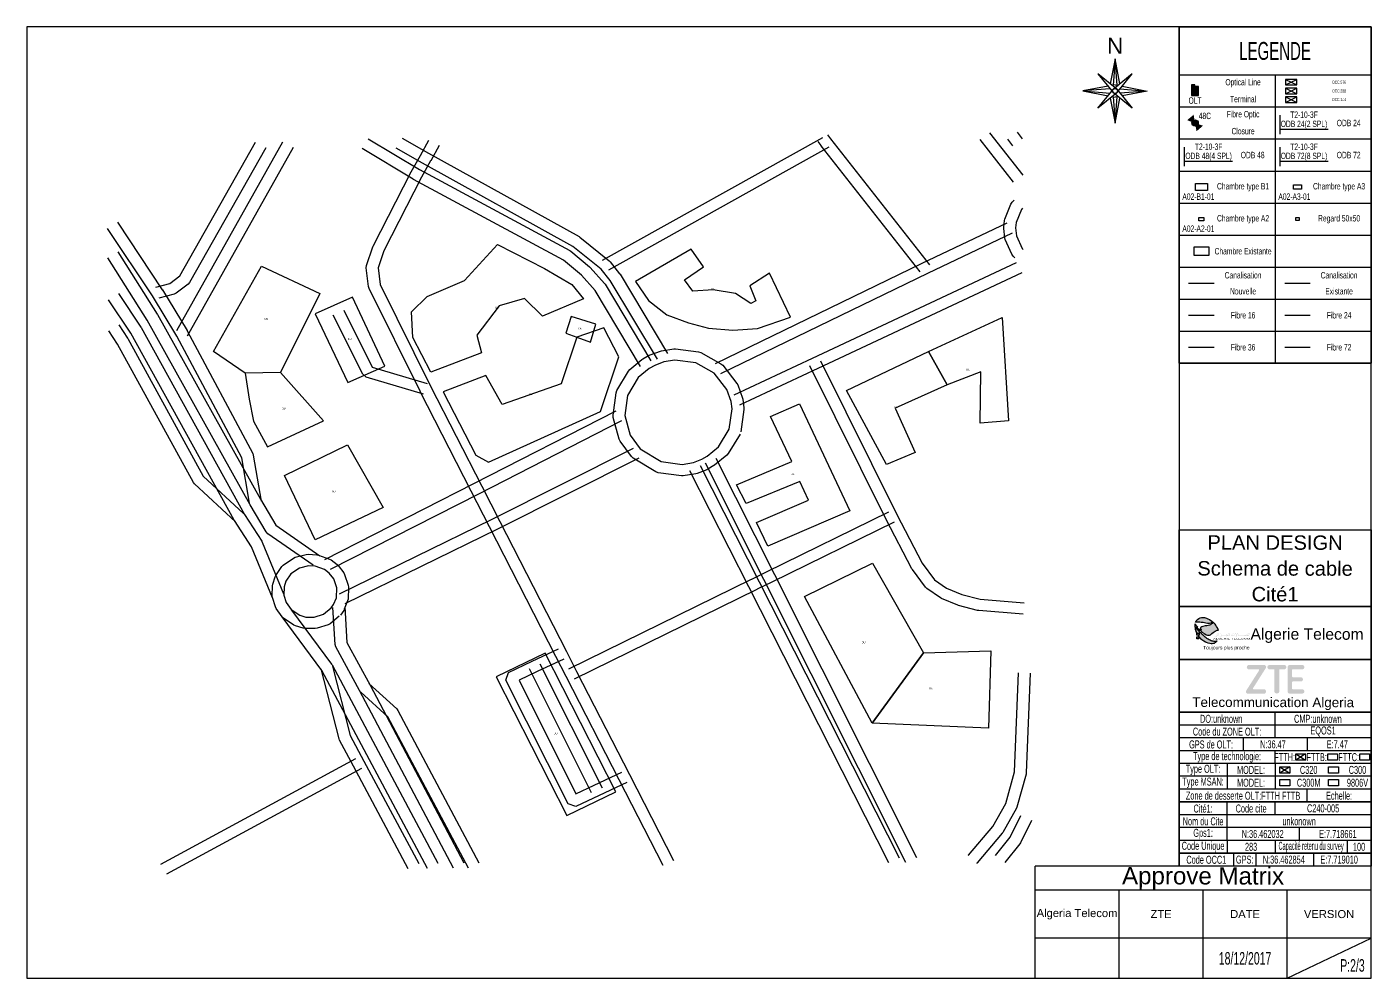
# Model space of a CAD drawing. Header units: millimetres. Extents: x -2012 to 1398, y -1200 to 746.
# Drawn here: x -1420 to -580, y -297 to 297 of the extents above; entities that cross this region are included whole.
import ezdxf
from ezdxf.enums import TextEntityAlignment as Align

# ---------------------------------------------------------------- set-up
doc = ezdxf.new("R2010")
doc.units = ezdxf.units.MM
doc.styles.get("Standard").update_dxf_attribs({"font": 'arial.ttf'})

# ---------------------------------------------------------------- blocks, each defined once
blk = doc.blocks.new('OLT')
at = {"true_color": 0x0000ff}
blk.add_hatch(color=5, dxfattribs=at).paths.add_polyline_path([(-1.07, -1.53), (1.17, -1.53), (1.17, 1.25), (-0.02, 1.25), (-0.02, 1.79), (-1.07, 1.79)], flags=0)
at = {"color": 5, "true_color": 0x0000ff}
blk.add_lwpolyline([(-1.07, 1.79), (-1.07, -1.53), (1.17, -1.53), (1.17, 1.25), (-0.02, 1.25), (-0.02, 1.79)], close=True, dxfattribs=at)
blk = doc.blocks.new('JOINT CLOSURE')
at = {"lineweight": 25, "true_color": 0xff0000}
h = blk.add_hatch(color=1, dxfattribs=at)
h.paths.add_polyline_path([(0, 0), (-0.46, 2.58), (-2.48, 0.86)], flags=0)
h.paths.add_polyline_path([(2.48, -0.86), (0, 0), (0.46, -2.58)], flags=0)
h = blk.add_hatch(color=1, dxfattribs=at)
edge = h.paths.add_edge_path(flags=0)
edge.add_arc((0, 0), 1.01, 180, 360)
edge.add_arc((0, 0), 1.01, 0, 180)
at = {"color": 12, "lineweight": 25, "true_color": 0xcc0000}
blk.add_circle((0, 0), 1.01, dxfattribs=at)
blk = doc.blocks.new('AT LOGO')
at = {"linetype": 'Continuous', "true_color": 0x0000ff}
h = blk.add_hatch(color=5, dxfattribs=at)
h.paths.add_polyline_path([(9.49, -4.04), (9.01, -3.78), (8.54, -3.58), (7.95, -3.43), (7.42, -3.39), (7.03, -3.41), (6.64, -3.53), (6.19, -3.75), (5.76, -4.07), (5.37, -4.49), (5.15, -4.85), (5.32, -4.87), (5.67, -4.89), (6.01, -4.9), (6.48, -4.9), (6.95, -4.94), (7.12, -4.96), (7.55, -5), (7.94, -5.1), (8.39, -5.21), (8.88, -5.27), (9.46, -5.27), (9.88, -5.18), (10.16, -5.09), (10.44, -4.9), (10.55, -4.77), (10.19, -4.52)], flags=0)
h.paths.add_polyline_path([(9.41, -10.38), (9.07, -10.18), (8.69, -9.92), (8.46, -9.76), (8.18, -9.54), (7.99, -9.38), (7.75, -9.15), (7.6, -9.02), (7.37, -8.81), (7.16, -8.61), (6.98, -8.43), (6.73, -8.18), (5.98, -7.41), (5.39, -6.81), (5.33, -6.69), (5.33, -6.6), (5.37, -6.59), (5.49, -6.6), (5.62, -6.64), (5.5, -6.56), (5.46, -6.51), (5.44, -6.48), (5.43, -6.42), (5.46, -6.41), (5.51, -6.41), (5.58, -6.43), (5.83, -6.45), (5.74, -6.31), (4.99, -5.47), (4.96, -5.45), (4.96, -5.47), (4.92, -5.8), (4.92, -6.26), (5, -6.79), (5.04, -7.07), (5.2, -7.56), (5.28, -7.8), (5.56, -8.3), (6.24, -8.3), (6.24, -8.93), (5.93, -8.93), (6.22, -9.3), (6.57, -9.72), (6.74, -9.92), (7.09, -10.24), (7.69, -10.66), (8.28, -11.01), (8.51, -11.14), (8.96, -11.32), (9.6, -11.47), (9.99, -11.51), (10.39, -11.51), (10.75, -11.47), (11.06, -11.38), (11.28, -11.26), (11.46, -11.16), (11.64, -11.01), (11.72, -10.94), (11.91, -10.75), (11.67, -10.8), (11.44, -10.86), (11.17, -10.86), (10.93, -10.86), (10.68, -10.83), (10.32, -10.75), (10, -10.65), (9.72, -10.52)], flags=0)
at = {"true_color": 0x009900}
h = blk.add_hatch(color=94, dxfattribs=at)
h.paths.add_polyline_path([(12.24, -7.18), (12, -6.67), (11.75, -6.22), (11.49, -5.84), (11.27, -5.54), (11.07, -5.31), (10.85, -5.08), (10.64, -4.84), (10.38, -5.27), (10.08, -5.51), (9.81, -5.67), (9.51, -5.81), (9.07, -5.93), (8.7, -5.99), (8.13, -6.06), (7.45, -6.24), (7.1, -6.33), (6.8, -6.54), (6.72, -6.67), (6.7, -6.75), (6.7, -6.82), (6.74, -6.9), (6.88, -7.11), (6.94, -7.18), (6.94, -7.24), (6.93, -7.3), (6.9, -7.34), (6.85, -7.34), (6.75, -7.33), (6.69, -7.29), (5.81, -6.8), (6.56, -7.41), (7.32, -8.04), (8.01, -8.49), (8.51, -8.78), (8.88, -8.92), (9.02, -8.95), (9.3, -8.95), (9.51, -8.92), (9.78, -8.8), (10.02, -8.63), (10.16, -8.52), (10.25, -8.43), (10.65, -8.11), (10.99, -7.88), (11.27, -7.72), (11.54, -7.56), (11.74, -7.47), (11.95, -7.38), (12.06, -7.34), (12.14, -7.33), (12.3, -7.35)], flags=0)
h.paths.add_polyline_path([(6.24, -8.3), (5.56, -8.3), (5.56, -8.93), (6.24, -8.93)], flags=0)
h.paths.add_polyline_path([(6.19, -9.49), (5.57, -9.49), (5.57, -10.08), (6.19, -10.08)], flags=0)
at = {"linetype": 'Continuous', "true_color": 0x0000ff}
h = blk.add_hatch(color=5, dxfattribs=at)
h.paths.add_polyline_path([(12.18, -8.87), (12.17, -8.83), (12.17, -8.81), (12.16, -8.77), (12.14, -8.73), (12.1, -8.68), (12.09, -8.66), (12.08, -8.66), (12.02, -8.79), (12.05, -8.83), (12.05, -8.83), (12.07, -8.86), (12.08, -8.87), (12.09, -8.88), (12.1, -8.92), (12.11, -8.96), (12.12, -8.96), (12.12, -9.05), (11.78, -9.05), (11.78, -8.94), (11.77, -8.9), (11.77, -8.89), (11.75, -8.83), (11.71, -8.77), (11.68, -8.74), (11.65, -8.71), (11.65, -8.71), (11.64, -8.71), (11.63, -8.73), (11.62, -8.76), (11.62, -8.78), (11.6, -8.83), (11.6, -8.83), (11.62, -8.86), (11.63, -8.87), (11.64, -8.89), (11.66, -8.92), (11.68, -8.94), (11.69, -8.97), (11.71, -9.04), (11.72, -9.04), (11.72, -9.12), (11.71, -9.12), (11.71, -9.13), (11.7, -9.16), (11.69, -9.18), (11.67, -9.21), (11.65, -9.24), (11.65, -9.25), (11.6, -9.3), (11.58, -9.32), (11.54, -9.35), (11.51, -9.37), (11.47, -9.4), (11.41, -9.43), (11.38, -9.44), (11.32, -9.46), (11.21, -9.46), (11.07, -9.43), (11.06, -9.43), (11.05, -9.44), (11.05, -9.45), (11.05, -9.46), (11.05, -9.47), (11.1, -9.48), (11.15, -9.51), (11.27, -9.54), (11.33, -9.56), (11.43, -9.56), (11.47, -9.54), (11.5, -9.53), (11.53, -9.51), (11.56, -9.49), (11.59, -9.47), (11.63, -9.44), (11.67, -9.4), (11.7, -9.37), (11.71, -9.35), (11.74, -9.32), (11.75, -9.28), (11.77, -9.25), (11.78, -9.22), (11.78, -9.17), (12.18, -9.17)], flags=0)
h.paths.add_polyline_path([(12.44, -8.85), (12.43, -8.73), (12.39, -8.36), (12.37, -8.21), (12.37, -8.2), (12.37, -8.2), (12.29, -8.34), (12.29, -8.37), (12.3, -8.48), (12.32, -8.59), (12.34, -8.81), (12.35, -8.86), (12.35, -8.91), (12.35, -8.98), (12.36, -8.98), (12.36, -9.16), (12.35, -9.16), (12.35, -9.19), (12.36, -9.2), (12.37, -9.2), (12.37, -9.19), (12.38, -9.19), (12.39, -9.16), (12.4, -9.15), (12.42, -9.1), (12.43, -9.07), (12.44, -9.03)], flags=0)
h.paths.add_polyline_path([(12.08, -8.47), (12.09, -8.46), (12.09, -8.45), (12.09, -8.44), (12.09, -8.44), (12.07, -8.45), (12.07, -8.45), (12.01, -8.45), (12.01, -8.45), (12, -8.44), (11.97, -8.43), (11.96, -8.42), (11.94, -8.41), (11.94, -8.41), (11.94, -8.39), (11.94, -8.39), (11.97, -8.38), (11.97, -8.38), (12.01, -8.38), (12.01, -8.38), (12.04, -8.4), (12.05, -8.4), (12.06, -8.37), (12.06, -8.33), (12.04, -8.31), (12, -8.31), (11.98, -8.32), (11.96, -8.34), (11.93, -8.36), (11.93, -8.37), (11.91, -8.39), (11.9, -8.4), (11.9, -8.41), (11.9, -8.44), (11.91, -8.46), (11.91, -8.46), (11.93, -8.48), (11.93, -8.48), (11.93, -8.49), (11.92, -8.49), (11.9, -8.51), (11.88, -8.52), (11.87, -8.53), (11.87, -8.55), (11.88, -8.55), (11.93, -8.53), (11.96, -8.52), (11.98, -8.51), (12.04, -8.5), (12.06, -8.48)], flags=0)
h.paths.add_polyline_path([(13.05, -8.36), (12.99, -8.48), (13.13, -8.55), (13.19, -8.43)], flags=0)
h.paths.add_polyline_path([(13.2, -8.72), (13.17, -8.71), (13.13, -8.83), (13.17, -8.89), (13.21, -8.94), (13.23, -8.99), (13.24, -9.05), (13.24, -9.12), (13.23, -9.15), (13.19, -9.23), (13.13, -9.3), (13.09, -9.33), (13.07, -9.35), (13.01, -9.39), (13, -9.4), (12.93, -9.44), (12.85, -9.46), (12.74, -9.46), (12.74, -9.46), (12.6, -9.43), (12.58, -9.43), (12.57, -9.45), (12.57, -9.46), (12.58, -9.47), (12.69, -9.51), (12.76, -9.54), (12.86, -9.56), (12.95, -9.56), (13.03, -9.53), (13.09, -9.49), (13.15, -9.45), (13.23, -9.37), (13.25, -9.34), (13.28, -9.29), (13.3, -9.25), (13.3, -9.22), (13.3, -9.17), (15.69, -9.17), (15.69, -8.99), (15.6, -8.4), (15.64, -8.4), (15.64, -8.37), (15.65, -8.31), (15.65, -8.25), (15.62, -8.23), (15.56, -8.21), (15.53, -8.17), (15.53, -8.15), (15.52, -8.14), (15.51, -8.14), (15.5, -8.16), (15.49, -8.21), (15.48, -8.27), (15.52, -8.36), (15.52, -8.38), (15.53, -8.48), (15.55, -8.65), (15.58, -8.81), (15.61, -9.05), (15.3, -9.05), (15.24, -9), (15.18, -8.94), (15.08, -8.85), (15, -8.79), (14.95, -8.75), (14.9, -8.73), (14.85, -8.71), (14.77, -8.71), (14.73, -8.72), (14.7, -8.73), (14.67, -8.76), (14.66, -8.78), (14.64, -8.8), (14.61, -8.85), (14.61, -8.86), (14.74, -8.86), (14.77, -8.86), (14.86, -8.89), (14.97, -8.95), (15.08, -9.05), (13.3, -9.05), (13.3, -8.94), (13.3, -8.9), (13.28, -8.83)], flags=0)
h.paths.add_polyline_path([(14.95, -9.35), (14.82, -9.28), (14.76, -9.39), (14.89, -9.47)], flags=0)
h.paths.add_polyline_path([(15.95, -8.85), (15.91, -8.35), (15.89, -8.21), (15.88, -8.2), (15.88, -8.2), (15.81, -8.33), (15.8, -8.34), (15.8, -8.37), (15.85, -8.81), (15.87, -8.98), (15.87, -9.19), (15.87, -9.2), (15.89, -9.2), (15.92, -9.13), (15.93, -9.1), (15.95, -9.02)], flags=0)
h.paths.add_polyline_path([(17.42, -8.87), (17.4, -8.79), (17.39, -8.74), (17.37, -8.7), (17.36, -8.69), (17.35, -8.68), (17.34, -8.66), (17.33, -8.65), (17.33, -8.65), (17.32, -8.67), (17.3, -8.71), (17.27, -8.78), (17.27, -8.78), (17.28, -8.79), (17.31, -8.82), (17.32, -8.84), (17.33, -8.86), (17.34, -8.88), (17.36, -8.94), (17.36, -8.94), (17.36, -9.03), (16.61, -9.03), (16.56, -9.02), (16.48, -9), (16.45, -8.98), (16.42, -8.95), (16.4, -8.93), (16.39, -8.91), (16.38, -8.88), (16.37, -8.88), (16.37, -8.81), (16.38, -8.81), (16.39, -8.76), (16.42, -8.69), (16.42, -8.67), (16.4, -8.66), (16.38, -8.69), (16.37, -8.71), (16.34, -8.76), (16.33, -8.81), (16.32, -8.84), (16.31, -8.87), (16.31, -8.96), (16.33, -9.03), (16.37, -9.08), (16.39, -9.1), (16.42, -9.13), (16.48, -9.15), (16.52, -9.16), (16.58, -9.17), (17.42, -9.17)], flags=0)
h.paths.add_polyline_path([(16.87, -8.54), (16.73, -8.47), (16.67, -8.58), (16.81, -8.65)], flags=0)
h.paths.add_polyline_path([(17.05, -8.46), (16.92, -8.39), (16.86, -8.51), (16.99, -8.58)], flags=0)
h.paths.add_polyline_path([(17.68, -8.37), (17.61, -8.3), (17.55, -8.25), (17.51, -8.25), (17.49, -8.28), (17.49, -8.3), (17.49, -8.41), (17.5, -8.42), (17.51, -8.45), (17.53, -8.48), (17.56, -8.51), (17.62, -8.57), (17.64, -8.59), (17.65, -8.59), (17.68, -8.59), (17.71, -8.58), (17.74, -8.58), (17.74, -8.59), (17.75, -8.6), (17.76, -8.61), (17.77, -8.62), (17.79, -8.64), (17.79, -8.65), (17.81, -8.66), (17.81, -8.68), (17.83, -8.71), (17.84, -8.72), (17.86, -8.75), (17.97, -8.94), (17.97, -8.96), (17.94, -9), (17.87, -9.06), (17.8, -9.11), (17.75, -9.13), (17.74, -9.19), (17.73, -9.22), (17.73, -9.28), (17.85, -9.28), (17.98, -9.26), (18.08, -9.24), (18.1, -9.24), (18.1, -9.21), (18.1, -9.09), (18.09, -9.03), (18.05, -8.96), (18.05, -8.94), (18.09, -8.87), (18.12, -8.8), (18.15, -8.73), (18.16, -8.66), (18.16, -8.63), (18.17, -8.55), (18.17, -8.47), (18.21, -8.48), (18.22, -8.48), (18.25, -8.36), (18.25, -8.34), (18.17, -8.3), (18.14, -8.28), (18.13, -8.27), (18.12, -8.25), (18.12, -8.24), (18.11, -8.24), (18.1, -8.24), (18.1, -8.24), (18.07, -8.32), (18.07, -8.35), (18.07, -8.41), (18.1, -8.43), (18.1, -8.43), (18.1, -8.57), (18.09, -8.66), (18.05, -8.8), (18.03, -8.86), (18.02, -8.87), (18.01, -8.87), (17.96, -8.78), (17.9, -8.68), (17.8, -8.52)], flags=0)
h.paths.add_polyline_path([(18.01, -9.01), (18.01, -9.01), (18.01, -9.02), (18.01, -9.03), (18.03, -9.06), (18.03, -9.07), (18.04, -9.08), (18.04, -9.08), (18.04, -9.12), (18.04, -9.12), (18.03, -9.13), (18.02, -9.13), (18, -9.14), (17.97, -9.14), (17.97, -9.15), (17.85, -9.15), (17.85, -9.14), (17.86, -9.14), (17.87, -9.14), (17.89, -9.12), (17.95, -9.07), (17.99, -9.03)], flags=0)
h.paths.add_polyline_path([(18.44, -8.31), (18.42, -8.22), (18.42, -8.21), (18.41, -8.21), (18.31, -8.36), (18.34, -8.39), (18.35, -8.41), (18.37, -8.45), (18.39, -8.51), (18.4, -8.66), (18.42, -8.93), (18.43, -9.02), (18.44, -9.06), (18.45, -9.08), (18.46, -9.1), (18.48, -9.13), (18.49, -9.15), (18.51, -9.16), (18.54, -9.17), (20.26, -9.17), (20.29, -9.16), (20.32, -9.15), (20.34, -9.13), (20.35, -9.13), (20.35, -9.13), (20.41, -9.16), (20.45, -9.17), (21.84, -9.17), (21.84, -8.87), (21.83, -8.81), (21.82, -8.78), (21.8, -8.74), (21.77, -8.7), (21.76, -8.67), (21.75, -8.67), (21.75, -8.68), (21.69, -8.8), (21.69, -8.8), (21.72, -8.83), (21.72, -8.84), (21.74, -8.86), (21.75, -8.88), (21.76, -8.91), (21.77, -8.93), (21.78, -8.96), (21.78, -8.96), (21.78, -9.05), (21.45, -9.05), (21.45, -8.92), (21.44, -8.88), (21.42, -8.85), (21.4, -8.82), (21.39, -8.81), (21.36, -8.79), (21.34, -8.77), (21.29, -8.76), (21.17, -8.76), (21.11, -8.77), (21.04, -8.8), (20.99, -8.83), (20.93, -8.87), (20.86, -8.92), (20.76, -8.97), (20.69, -9), (20.64, -9.01), (20.61, -9.02), (20.58, -9.03), (20.49, -9.03), (20.46, -9.02), (20.45, -9.01), (20.44, -9.01), (20.4, -8.97), (20.4, -8.96), (20.39, -8.95), (20.38, -8.94), (20.37, -8.91), (20.35, -8.88), (20.35, -8.85), (20.34, -8.83), (20.34, -8.82), (20.33, -8.81), (20.33, -8.81), (20.32, -8.82), (20.3, -8.85), (20.3, -8.89), (20.31, -8.94), (20.31, -8.96), (20.3, -8.99), (20.29, -9.01), (20.28, -9.01), (20.26, -9.02), (20.24, -9.05), (18.55, -9.05), (18.52, -9), (18.5, -8.96), (18.48, -8.82), (18.47, -8.66), (18.46, -8.45)], flags=0)
h.paths.add_polyline_path([(20.8, -9.03), (20.81, -9.03), (20.88, -8.99), (20.96, -8.95), (21, -8.93), (21.01, -8.93), (21.07, -8.91), (21.11, -8.9), (21.11, -8.9), (21.21, -8.9), (21.21, -8.9), (21.23, -8.91), (21.26, -8.92), (21.27, -8.92), (21.28, -8.93), (21.29, -8.93), (21.31, -8.94), (21.31, -8.95), (21.32, -8.95), (21.32, -9), (21.31, -9), (21.3, -9.01), (21.29, -9.01), (21.28, -9.02), (21.23, -9.03), (21.23, -9.03), (20.8, -9.03)], flags=0)
h.paths.add_polyline_path([(22.06, -8.36), (22.05, -8.22), (22.04, -8.2), (22.04, -8.2), (21.97, -8.34), (21.96, -8.35), (21.96, -8.37), (22.01, -8.82), (22.02, -8.98), (22.02, -9.2), (22.03, -9.2), (22.05, -9.2), (22.08, -9.13), (22.09, -9.1), (22.11, -9.03), (22.11, -8.86)], flags=0)
h.paths.add_polyline_path([(21.84, -8.39), (21.71, -8.32), (21.64, -8.44), (21.78, -8.51)], flags=0)
h.paths.add_polyline_path([(21.66, -8.47), (21.52, -8.4), (21.46, -8.51), (21.6, -8.58)], flags=0)
h.paths.add_polyline_path([(22.07, -9.34), (22.06, -9.33), (22.05, -9.32), (22.01, -9.32), (21.99, -9.33), (21.97, -9.34), (21.93, -9.39), (21.91, -9.42), (21.91, -9.46), (21.92, -9.47), (21.92, -9.48), (21.93, -9.48), (21.94, -9.49), (21.95, -9.5), (21.95, -9.5), (21.94, -9.5), (21.92, -9.51), (21.92, -9.51), (21.9, -9.52), (21.89, -9.53), (21.88, -9.54), (21.88, -9.56), (21.89, -9.56), (21.91, -9.55), (22.02, -9.52), (22.05, -9.51), (22.07, -9.49), (22.09, -9.48), (22.09, -9.48), (22.1, -9.47), (22.1, -9.45), (22.09, -9.45), (22.08, -9.46), (22.08, -9.46), (22.02, -9.46), (22.02, -9.46), (22, -9.45), (21.97, -9.43), (21.96, -9.43), (21.95, -9.42), (21.95, -9.41), (21.96, -9.4), (21.96, -9.4), (21.97, -9.4), (21.97, -9.39), (22.02, -9.39), (22.02, -9.4), (22.03, -9.4), (22.04, -9.41), (22.05, -9.41), (22.05, -9.41), (22.06, -9.4), (22.06, -9.4), (22.07, -9.39)], flags=0)
at = {"color": 5, "true_color": 0x0000ff}
for p, q in [((5.37, -4.49), (5.76, -4.07)), ((5.76, -4.07), (6.19, -3.75)), ((6.19, -3.75), (6.64, -3.53)), ((6.64, -3.53), (7.03, -3.41)), ((7.03, -3.41), (7.42, -3.39)), ((7.42, -3.39), (7.95, -3.43)), ((7.95, -3.43), (8.54, -3.58)), ((8.54, -3.58), (9.01, -3.78)), ((9.01, -3.78), (9.49, -4.04)), ((9.49, -4.04), (10.19, -4.52)), ((5.15, -4.85), (5.37, -4.49)), ((5.32, -4.87), (5.15, -4.85)), ((5.67, -4.89), (5.32, -4.87)), ((6.01, -4.9), (5.67, -4.89)), ((6.48, -4.9), (6.01, -4.9)), ((6.95, -4.94), (6.48, -4.9)), ((7.12, -4.96), (6.95, -4.94)), ((7.55, -5), (7.12, -4.96)), ((7.94, -5.1), (7.55, -5)), ((8.39, -5.21), (7.94, -5.1)), ((8.88, -5.27), (8.39, -5.21)), ((9.46, -5.27), (8.88, -5.27)), ((9.88, -5.18), (9.46, -5.27)), ((10.16, -5.09), (9.88, -5.18)), ((10.44, -4.9), (10.16, -5.09)), ((10.19, -4.52), (10.55, -4.77)), ((10.55, -4.77), (10.44, -4.9))]:
    blk.add_line(p, q, dxfattribs=at)
at = {"color": 5, "linetype": 'ByBlock', "true_color": 0x0000ff}
for p, q in [((4.96, -5.47), (4.92, -5.8)), ((4.92, -5.8), (4.92, -6.26)), ((4.92, -6.26), (5, -6.79)), ((5, -6.79), (5.04, -7.07)), ((5.04, -7.07), (5.2, -7.56)), ((5.2, -7.56), (5.28, -7.8)), ((5.28, -7.8), (5.56, -8.3))]:
    blk.add_line(p, q, dxfattribs=at)
at = {"color": 5, "linetype": 'Continuous', "true_color": 0x0000ff}
for p, q in [((4.99, -5.47), (4.96, -5.45)), ((4.96, -5.45), (4.96, -5.47)), ((5.74, -6.31), (4.99, -5.47)), ((5.33, -6.64), (5.34, -6.6)), ((5.33, -6.69), (5.33, -6.64)), ((5.39, -6.81), (5.33, -6.69)), ((5.34, -6.6), (5.37, -6.59)), ((5.37, -6.59), (5.49, -6.6)), ((5.98, -7.41), (5.39, -6.81)), ((5.43, -6.42), (5.46, -6.41)), ((5.43, -6.44), (5.43, -6.42)), ((5.44, -6.48), (5.43, -6.44)), ((5.46, -6.51), (5.44, -6.48)), ((5.46, -6.41), (5.51, -6.41)), ((5.5, -6.56), (5.46, -6.51)), ((5.49, -6.6), (5.62, -6.64)), ((5.62, -6.64), (5.5, -6.56)), ((5.51, -6.41), (5.58, -6.43)), ((5.58, -6.43), (5.83, -6.45)), ((5.83, -6.45), (5.74, -6.31)), ((6.73, -8.18), (5.98, -7.41)), ((6.98, -8.43), (6.73, -8.18)), ((5.93, -8.93), (6.22, -9.3)), ((6.22, -9.3), (6.57, -9.72)), ((6.57, -9.72), (6.74, -9.92)), ((6.74, -9.92), (7.09, -10.24)), ((7.16, -8.61), (6.98, -8.43)), ((7.09, -10.24), (7.69, -10.66)), ((7.37, -8.81), (7.16, -8.61)), ((7.6, -9.02), (7.37, -8.81)), ((7.75, -9.15), (7.6, -9.02)), ((7.69, -10.66), (8.28, -11.01)), ((7.99, -9.38), (7.75, -9.15)), ((8.18, -9.54), (7.99, -9.38)), ((8.46, -9.76), (8.18, -9.54)), ((8.28, -11.01), (8.51, -11.14)), ((8.69, -9.92), (8.46, -9.76)), ((8.51, -11.14), (8.96, -11.32)), ((9.07, -10.18), (8.69, -9.92)), ((8.96, -11.32), (9.6, -11.47)), ((9.41, -10.38), (9.07, -10.18)), ((9.72, -10.52), (9.41, -10.38)), ((9.6, -11.47), (9.99, -11.51)), ((10, -10.65), (9.72, -10.52)), ((9.99, -11.51), (10.39, -11.51)), ((10.32, -10.75), (10, -10.65)), ((10.68, -10.83), (10.32, -10.75)), ((10.39, -11.51), (10.75, -11.47)), ((10.93, -10.86), (10.68, -10.83)), ((10.75, -11.47), (11.06, -11.38)), ((11.17, -10.86), (10.93, -10.86)), ((11.06, -11.38), (11.28, -11.26)), ((11.44, -10.86), (11.17, -10.86)), ((11.28, -11.26), (11.46, -11.16)), ((11.67, -10.8), (11.44, -10.86)), ((11.46, -11.16), (11.64, -11.01)), ((11.64, -11.01), (11.72, -10.94)), ((11.91, -10.75), (11.67, -10.8)), ((11.72, -10.94), (11.91, -10.75))]:
    blk.add_line(p, q, dxfattribs=at)
at = {"color": 92, "lineweight": -3, "true_color": 0x00cc00}
for p, q in [((5.56, -8.3), (6.24, -8.3)), ((5.56, -8.93), (5.56, -8.3)), ((6.69, -7.29), (5.81, -6.8)), ((5.81, -6.8), (6.56, -7.41)), ((6.24, -8.3), (6.24, -8.93)), ((6.56, -7.41), (7.32, -8.04)), ((6.75, -7.33), (6.69, -7.29)), ((6.72, -6.67), (6.7, -6.75)), ((6.7, -6.75), (6.7, -6.82)), ((6.7, -6.82), (6.74, -6.9)), ((6.8, -6.54), (6.72, -6.67)), ((6.74, -6.9), (6.88, -7.11)), ((6.85, -7.34), (6.75, -7.33)), ((7.1, -6.33), (6.8, -6.54)), ((6.9, -7.34), (6.85, -7.34)), ((6.88, -7.11), (6.94, -7.18)), ((6.93, -7.3), (6.9, -7.34)), ((6.94, -7.24), (6.93, -7.3)), ((6.94, -7.18), (6.94, -7.24)), ((7.45, -6.24), (7.1, -6.33)), ((7.32, -8.04), (8.01, -8.49)), ((8.13, -6.06), (7.45, -6.24)), ((8.7, -5.99), (8.13, -6.06)), ((9.07, -5.93), (8.7, -5.99)), ((9.51, -5.81), (9.07, -5.93)), ((9.81, -5.67), (9.51, -5.81)), ((10.08, -5.51), (9.81, -5.67)), ((10.38, -5.27), (10.08, -5.51)), ((10.25, -8.43), (10.65, -8.11)), ((10.64, -4.84), (10.38, -5.27)), ((10.85, -5.08), (10.64, -4.84)), ((10.64, -4.84), (10.64, -4.84)), ((10.65, -8.11), (10.99, -7.88)), ((11.07, -5.31), (10.85, -5.08)), ((10.99, -7.88), (11.27, -7.72)), ((11.27, -5.54), (11.07, -5.31)), ((11.49, -5.84), (11.27, -5.54)), ((11.27, -7.72), (11.54, -7.56)), ((11.75, -6.22), (11.49, -5.84)), ((11.54, -7.56), (11.74, -7.47)), ((11.74, -7.47), (11.95, -7.38)), ((12, -6.67), (11.75, -6.22)), ((11.95, -7.38), (12.06, -7.34)), ((12.24, -7.18), (12, -6.67)), ((12.06, -7.34), (12.14, -7.33)), ((12.14, -7.33), (12.3, -7.35)), ((12.3, -7.35), (12.24, -7.18)), ((6.24, -8.93), (5.56, -8.93)), ((5.57, -9.49), (6.19, -9.49)), ((5.57, -10.08), (5.57, -9.49)), ((6.19, -10.08), (5.57, -10.08)), ((6.19, -9.49), (6.19, -10.08)), ((8.01, -8.49), (8.51, -8.78)), ((8.51, -8.78), (8.88, -8.92)), ((8.88, -8.92), (9.02, -8.95)), ((9.02, -8.95), (9.3, -8.95)), ((9.3, -8.95), (9.51, -8.92)), ((9.51, -8.92), (9.78, -8.8)), ((9.78, -8.8), (10.02, -8.63)), ((10.02, -8.63), (10.16, -8.52)), ((10.16, -8.52), (10.25, -8.43))]:
    blk.add_line(p, q, dxfattribs=at)
at = {"ltscale": 0.2}
blk.add_text('Algerie Telecom', height=3.5, rotation=359.884, dxfattribs=at).set_placement((22.33, -10.29))
at = {"color": 5, "linetype": 'Continuous', "true_color": 0x0000ff}
blk.add_text('Toujours plus proche', height=1.1124, dxfattribs=at).set_placement((7.52, -13.37))
at = {"color": 94, "true_color": 0x009900, "width": 1.8}
blk.add_text('ALGERIE TELECOM', height=0.4867, dxfattribs=at).set_placement((10.67, -10.29))
blk = doc.blocks.new('ZTE LOGO')
at = {"true_color": 0x0066cc}
h = blk.add_hatch(color=152, dxfattribs=at)
edge = h.paths.add_edge_path(flags=0)
edge.add_arc((26.6, -2.36), 0.624, 340.3713, 439.47)
edge.add_line((26.72, -1.75), (21.7, -1.75))
edge.add_arc((21.7, -2.15), 0.403, 90, 124.8026)
edge.add_arc((21.87, -2.4), 0.713, 124.8026, 246.0414)
edge.add_line((21.59, -3.06), (24.74, -3.06))
edge.add_arc((24.76, -3.32), 0.263, -37.668, 95.2063, ccw=False)
edge.add_line((24.97, -3.48), (20.88, -9.91))
edge.add_arc((21.03, -10), 0.168, 147.5696, 166.7577)
edge.add_arc((21.43, -10.1), 0.585, 166.7577, 246.7557)
edge.add_arc((21.27, -10.48), 0.168, 246.7557, 270)
edge.add_line((21.27, -10.65), (26.75, -10.65))
edge.add_arc((26.75, -10.48), 0.168, 270, 301.3266)
edge.add_arc((26.46, -10), 0.733, 301.3266, 420.2615)
edge.add_arc((26.74, -9.51), 0.168, 60.2615, 90)
edge.add_line((26.74, -9.34), (23.31, -9.34))
edge.add_arc((23.31, -9.1), 0.234, 136.9789, 270.9901, ccw=False)
edge.add_line((23.14, -8.94), (27.19, -2.57))
edge = h.paths.add_edge_path(flags=0)
edge.add_arc((31.57, -3.34), 0.282, 89.0465, 172.1994, ccw=False)
edge.add_line((31.57, -3.06), (33.09, -3.06))
edge.add_arc((32.85, -2.4), 0.697, 290.3968, 430.0648)
edge.add_line((33.08, -1.75), (28.05, -1.75))
edge.add_arc((28.28, -2.4), 0.697, 109.8891, 249.5896)
edge.add_line((28.04, -3.06), (29.52, -3.06))
edge.add_arc((29.53, -3.34), 0.282, -6.4671, 92.287, ccw=False)
edge.add_line((29.81, -3.37), (29.81, -10.09))
edge.add_arc((29.98, -10.09), 0.168, 180, 202.0682)
edge.add_arc((30.55, -9.86), 0.786, 202.0682, 268.4705)
edge.add_line((30.53, -10.65), (30.57, -10.65))
edge.add_arc((30.55, -9.86), 0.786, 271.5295, 336.5638)
edge.add_arc((31.12, -10.11), 0.168, 336.5638, 360)
edge.add_line((31.29, -10.11), (31.29, -3.3))
edge = h.paths.add_edge_path(flags=0)
edge.add_line((35.26, -5.2), (35.26, -3.39))
edge.add_arc((35.59, -3.39), 0.336, 90, 180, ccw=False)
edge.add_line((35.59, -3.06), (38.65, -3.06))
edge.add_arc((38.48, -2.4), 0.676, 284.7167, 436.0783)
edge.add_line((38.64, -1.75), (34.41, -1.75))
edge.add_arc((34.48, -2.24), 0.498, 97.4126, 173.1021)
edge.add_line((33.98, -2.18), (33.98, -10.22))
edge.add_arc((34.49, -10.13), 0.52, 189.4263, 262.2716)
edge.add_line((34.42, -10.65), (38.65, -10.65))
edge.add_arc((38.48, -9.99), 0.676, 284.7167, 436.0783)
edge.add_line((38.64, -9.34), (35.59, -9.34))
edge.add_arc((35.59, -9), 0.336, 180, 270, ccw=False)
edge.add_line((35.26, -9), (35.26, -7.24))
edge.add_arc((35.66, -7.24), 0.403, 90, 180, ccw=False)
edge.add_line((35.66, -6.84), (38.3, -6.84))
edge.add_arc((38.06, -6.22), 0.663, 291.6587, 429.5493)
edge.add_line((38.29, -5.6), (35.66, -5.6))
edge.add_arc((35.66, -5.2), 0.403, 180, 270, ccw=False)
at = {"ltscale": 0.2}
blk.add_text('Telecommunication Algeria ', height=3, rotation=359.884, dxfattribs=at).set_placement((30, -14.88), align=Align.CENTER)
blk = doc.blocks.new('main_block')
for p, q in [((-700.01, 297), (-700.01, -227)), ((-700.01, 267), (-580.01, 267)), ((-640.01, 267), (-640.01, 147)), ((-700.01, 247), (-580.01, 247)), ((-700.01, 227), (-580.01, 227)), ((-700.01, 207), (-580.01, 207)), ((-700.01, 187), (-580.01, 187)), ((-700.01, 167), (-580.01, 167)), ((-700.01, 147), (-580.01, 147)), ((-640.01, 147), (-640.01, 127)), ((-700.01, 127), (-580.01, 127)), ((-640.01, 127), (-640.01, 87)), ((-700.01, 107), (-580.01, 107)), ((-700.01, 87), (-580.01, 87)), ((-700.01, 87), (-580.01, 87)), ((-640.01, -147), (-640.01, -131)), ((-580.01, -139), (-700.01, -139)), ((-580.01, -147), (-700.01, -147)), ((-660.01, -147), (-660.01, -155)), ((-620.01, -147), (-620.01, -155)), ((-580.01, -155), (-700.01, -155)), ((-640.01, -163), (-640.01, -155)), ((-580.01, -163), (-700.01, -163)), ((-670.01, -163), (-670.01, -179)), ((-640.01, -163), (-640.01, -179)), ((-580.01, -171), (-700.01, -171)), ((-580.01, -179), (-700.01, -179)), ((-620.01, -187), (-620.01, -179)), ((-669.99, -211), (-669.99, -187)), ((-639.99, -195), (-639.99, -187)), ((-579.99, -195), (-700.01, -195)), ((-579.99, -203), (-700.01, -203)), ((-624.99, -203), (-624.99, -211)), ((-580.01, -211), (-700.01, -211)), ((-670, -211), (-670, -219)), ((-640, -211), (-640, -219)), ((-595, -211), (-595, -219)), ((-665.98, -219), (-665.98, -227)), ((-651.99, -219), (-651.99, -227)), ((-615.99, -219), (-615.99, -227)), ((-580.01, -227), (-790.01, -227)), ((-790.01, -297), (-790.01, -227)), ((-580.01, -242), (-790.01, -242)), ((-737.51, -297), (-737.51, -242)), ((-685.01, -297), (-685.01, -242)), ((-632.51, -297), (-632.51, -242)), ((-580.01, -272), (-790.01, -272)), ((-632.51, -297), (-580.01, -272))]:
    blk.add_line(p, q)
at = {"color": 1, "ltscale": 3, "true_color": 0xff0000}
for p, q in [((-627.11, -157.05), (-620.9, -160.96)), ((-620.9, -157.05), (-627.11, -160.96)), ((-637.11, -165.05), (-630.89, -168.96)), ((-630.89, -165.05), (-637.11, -168.96))]:
    blk.add_line(p, q, dxfattribs=at)
for points in [[(-1420.01, -297), (-580.01, -297), (-580.01, 297), (-1420.01, 297)], [(-580.01, 87), (-700.01, 87), (-700.01, 297), (-580.01, 297)], [(-580.01, -65), (-700.01, -65), (-700.01, -17), (-580.01, -17)], [(-700.01, -65), (-580.01, -65), (-580.01, -98), (-700.01, -98)], [(-700.01, -98), (-580.01, -98), (-580.01, -131), (-700.01, -131)], [(-580.01, -187), (-700.01, -187), (-700.01, -131), (-580.01, -131)], [(-627.11, -157.05), (-620.9, -157.05), (-620.9, -160.96), (-627.11, -160.96)], [(-607.11, -157.05), (-600.9, -157.05), (-600.9, -160.96), (-607.11, -160.96)], [(-587.11, -157.05), (-580.9, -157.05), (-580.9, -160.96), (-587.11, -160.96)], [(-637.11, -165.05), (-630.89, -165.05), (-630.89, -168.96), (-637.11, -168.96)], [(-606.61, -165.05), (-600.4, -165.05), (-600.4, -168.96), (-606.61, -168.96)], [(-637.11, -173.05), (-630.89, -173.05), (-630.89, -176.96), (-637.11, -176.96)], [(-606.61, -173.05), (-600.4, -173.05), (-600.4, -176.96), (-606.61, -176.96)], [(-700.01, -187), (-580.01, -187), (-580.01, -219), (-700.01, -219)], [(-700.01, -219), (-580.01, -219), (-580.01, -227), (-700.01, -227)]]:
    blk.add_lwpolyline(points, close=True)
at = {"flags": 128}
for points in [[(-737, 261.37), (-739.97, 277.07), (-742.99, 261.4)], [(-738.75, 260.59), (-739.97, 277.07), (-741.25, 260.6)], [(-738.89, 258.04), (-750.69, 267.71), (-741.04, 255.89)], [(-740, 260.83), (-741.87, 260.48)], [(-738.94, 255.92), (-729.26, 267.64), (-741.08, 258.07)], [(-740, 260.83), (-738.12, 260.47)], [(-744.4, 260), (-760.08, 257.03), (-744.39, 254.01)], [(-743.01, 258.3), (-760.08, 257.03), (-743.01, 255.71)], [(-738.94, 255.92), (-750.68, 246.29), (-741.08, 258.07)], [(-743, 252.58), (-740.04, 236.91), (-737.02, 252.59)], [(-741.86, 253.52), (-740.01, 253.17)], [(-741.26, 253.41), (-740.04, 236.91), (-738.76, 253.4)], [(-738.89, 258.04), (-729.34, 246.28), (-741.04, 255.89)], [(-738.15, 253.52), (-740.01, 253.17)], [(-736.98, 258.29), (-719.93, 256.97), (-737, 255.7)], [(-735.58, 259.98), (-719.93, 256.96), (-735.61, 254)]]:
    blk.add_lwpolyline(points, dxfattribs=at)
blk.add_circle((-740.01, 257), 1.52)
at = {"layer": '0-ZTE-16 CABLE'}
blk.add_line((-694.01, 117), (-678.01, 117), dxfattribs=at)
at = {"layer": '0-ZTE-24 CABLE'}
blk.add_line((-634.01, 117), (-618.01, 117), dxfattribs=at)
at = {"layer": '0-ZTE-36 CABLE'}
blk.add_line((-694.01, 97), (-678.01, 97), dxfattribs=at)
at = {"layer": '0-ZTE-72 CABLE'}
blk.add_line((-634.01, 97), (-618.01, 97), dxfattribs=at)
at = {"layer": '0-ZTE-Duct existing'}
blk.add_line((-634.01, 137), (-618.01, 137), dxfattribs=at)
at = {"layer": '0-ZTE-Duct new'}
blk.add_line((-694.01, 137), (-678.01, 137), dxfattribs=at)
at = {"layer": '0-ZTE-HH new'}
blk.add_lwpolyline([(-627.01, 178), (-625.01, 178), (-625.01, 176), (-627.01, 176)], close=True, dxfattribs=at)
at = {"layer": '0-ZTE-MH existing', "ltscale": 3}
blk.add_lwpolyline([(-690.62, 159.7), (-681.39, 159.7), (-681.39, 154.3), (-690.62, 154.3)], close=True, dxfattribs=at)
at = {"layer": '0-ZTE-MH new'}
for points in [[(-689.7, 199.16), (-682.32, 199.16), (-682.32, 194.84), (-689.7, 194.84)], [(-628.44, 198.29), (-623.57, 198.29), (-623.57, 195.71), (-628.44, 195.71)]]:
    blk.add_lwpolyline(points, close=True, dxfattribs=at)
blk.add_lwpolyline([(-687.57, 178.06), (-684.44, 178.06), (-684.44, 175.94), (-687.57, 175.94), (-687.57, 178.06)], dxfattribs=at)
at = {"layer": '0-ZTE-OCC', "color": 1, "lineweight": 30, "true_color": 0xff0000}
for p, q in [((-633.51, 264.25), (-626.51, 260.75)), ((-633.51, 260.75), (-626.51, 264.25))]:
    blk.add_line(p, q, dxfattribs=at)
at = {"layer": '0-ZTE-OCC', "color": 3, "lineweight": 30, "true_color": 0x00ff00}
for p, q in [((-633.51, 258.75), (-626.51, 255.25)), ((-633.51, 255.25), (-626.51, 258.75))]:
    blk.add_line(p, q, dxfattribs=at)
at = {"layer": '0-ZTE-OCC', "color": 6, "lineweight": 30, "true_color": 0xff00ff}
for p, q in [((-633.51, 253.25), (-626.51, 249.75)), ((-633.51, 249.75), (-626.51, 253.25))]:
    blk.add_line(p, q, dxfattribs=at)
at = {"layer": '0-ZTE-OCC', "color": 1, "lineweight": 30, "true_color": 0xff0000}
blk.add_lwpolyline([(-626.51, 264.25), (-633.51, 264.25), (-633.51, 260.75), (-626.51, 260.75)], close=True, dxfattribs=at)
at = {"layer": '0-ZTE-OCC', "color": 3, "lineweight": 30, "true_color": 0x00ff00}
blk.add_lwpolyline([(-626.51, 258.75), (-633.51, 258.75), (-633.51, 255.25), (-626.51, 255.25)], close=True, dxfattribs=at)
at = {"layer": '0-ZTE-OCC', "color": 6, "lineweight": 30, "true_color": 0xff00ff}
blk.add_lwpolyline([(-626.51, 253.25), (-633.51, 253.25), (-633.51, 249.75), (-626.51, 249.75)], close=True, dxfattribs=at)
at = {"layer": '0-ZTE-ODB'}
for p, q in [((-636.93, 229.96), (-636.93, 241.96)), ((-606.93, 232.96), (-636.93, 232.96)), ((-696.53, 209.96), (-696.53, 221.96)), ((-636.93, 209.96), (-636.93, 221.96)), ((-666.53, 212.96), (-696.53, 212.96)), ((-606.93, 212.96), (-636.93, 212.96))]:
    blk.add_line(p, q, dxfattribs=at)
at = {"xscale": 2, "yscale": 2, "zscale": 2}
for name, p in [('OLT', (-690.11, 257.28)), ('AT LOGO', (-700.01, -65)), ('ZTE LOGO', (-700.01, -98))]:
    blk.add_blockref(name, p, dxfattribs=at)
at = {"layer": '0-ZTE-Joint closure', "xscale": 2, "yscale": 2, "zscale": 2}
blk.add_blockref('JOINT CLOSURE', (-690.01, 237), dxfattribs=at)
for s, height, rotation, p in [('N', 10, 359.99855, (-739.96, 285.19)), ('Approve Matrix', 10.7809, 359.88399, (-685.01, -234.46)), ('Algeria Telecom', 5, 359.88399, (-763.76, -257)), ('ZTE', 5, 359.88399, (-711.26, -257)), ('DATE', 5, 359.88399, (-658.76, -257)), ('VERSION', 5, 359.88399, (-606.26, -257))]:
    blk.add_text(s, height=height, rotation=rotation).set_placement(p, align=Align.MIDDLE)
at = {"width": 0.6}
for s, height, p in [('LEGENDE', 11.18, (-640.01, 282)), ('Optical Line', 4, (-660.01, 262)), ('OLT', 4, (-690.01, 251, 0)), ('Terminal', 4, (-660.01, 252)), ('Fibre Optic', 4, (-660.01, 242)), ('ODB 24', 4, (-594.01, 237)), ('Closure', 4, (-660.01, 232)), ('ODB 48', 4, (-654.01, 217)), ('ODB 72', 4, (-594.01, 217)), ('Chambre type B1', 4, (-660.01, 197)), ('Chambre type A3', 4, (-600.01, 197)), ('Chambre type A2', 4, (-660.01, 177)), ('Regard 50x50', 4, (-600.01, 177)), ('Chambre Existante', 4, (-660.01, 157)), ('Canalisation', 4, (-660.01, 142)), ('Canalisation', 4, (-600.01, 142)), ('Nouvelle', 4, (-660.01, 132)), ('Existante', 4, (-600.01, 132)), ('Fibre 16', 4, (-660.01, 117)), ('Fibre 24', 4, (-600.01, 117)), ('Fibre 36', 4, (-660.01, 97)), ('Fibre 72', 4, (-600.01, 97)), ('18/12/2017', 7.824, (-658.76, -284.5))]:
    blk.add_text(s, height=height, dxfattribs=at).set_placement(p, align=Align.MIDDLE)
at = {"ltscale": 0.2}
for s, p in [('PLAN DESIGN', (-640.01, -25)), ('Schema de cable', (-640.01, -41)), ('Cité1', (-640.01, -57))]:
    blk.add_text(s, height=9, rotation=359.88399, dxfattribs=at).set_placement(p, align=Align.MIDDLE)
for s, height, width, p in [('DO:unknown', 5, 0.6, (-673.68, -135)), ('CMP:unknown', 5, 0.6, (-613.26, -135)), ('Code du ZONE OLT:', 5, 0.6, (-670.01, -143)), ('GPS de OLT:', 5, 0.6, (-680.01, -151)), ('N:36.47', 5, 0.6, (-641.35, -151)), ('E:7.47', 5, 0.6, (-601.14, -151)), ('Type de technologie:', 5, 0.6, (-670.01, -159)), ('FTTH:', 5, 0.6, (-634.01, -159)), ('FTTB:', 5, 0.6, (-614.01, -159)), ('FTTC:', 5, 0.6, (-594.01, -159)), ('Type OLT:', 5, 0.6, (-685.01, -167)), ('MODEL:', 5, 0.6, (-655.01, -167)), ('C320', 5, 0.6, (-619, -167)), ('C300', 5, 0.6, (-588.51, -167)), ('Type MSAN:', 5, 0.6, (-685.01, -175)), ('MODEL:', 5, 0.6, (-655.01, -175)), ('C300M', 5, 0.6, (-619, -175)), ('9806V', 5, 0.6, (-588.51, -175)), ('Zone de desserte OLT:FTTH FTTB', 5, 0.6, (-660.01, -183)), ('Echelle:', 5, 0.6, (-600.01, -183)), ('Cité1:', 5, 0.6, (-684.99, -191)), ('Code cite', 5, 0.6, (-654.99, -191)), ('Nom du Cite', 5, 0.6, (-684.99, -199)), ('Gps1:', 5, 0.6, (-684.99, -207)), ('N:36.462032', 5, 0.6, (-647.75, -207)), ('E:7.718661', 5, 0.6, (-600.78, -207)), ('Code Unique', 4.9995, 0.6, (-685, -215)), ('Capacité retenu du survey', 4.9995, 0.4, (-617.5, -215)), ('GPS:', 5, 0.6, (-658.99, -223)), ('N:36.462854', 5, 0.6, (-634.56, -223)), ('E:7.719010', 5, 0.6, (-599.98, -223))]:
    blk.add_text(s, height=height, rotation=359.88399, dxfattribs=dict(at, width=width)).set_placement(p, align=Align.MIDDLE)
at = {"color": 1, "ltscale": 0.2, "true_color": 0xff0000, "width": 0.6}
for s, height, p in [('EQOS1', 5, (-610.01, -143)), ('C240-005', 5, (-609.99, -191)), ('unkonown', 5, (-624.99, -199)), ('283', 4.999, (-655, -215)), ('100', 4.999, (-587.51, -215)), ('Code OCC1', 4.999, (-682.98, -223))]:
    blk.add_text(s, height=height, rotation=359.88399, dxfattribs=at).set_placement(p, align=Align.MIDDLE)
at = {"width": 0.6}
blk.add_text('P:2/3', height=7.824, dxfattribs=at).set_placement((-584.01, -293), align=Align.RIGHT)
at = {"layer": '0-ZTE-joint Closure 48', "width": 0.6}
blk.add_text('48C', height=4, dxfattribs=at).set_placement((-683.87, 241.43, 0), align=Align.MIDDLE)
at = {"layer": '0-ZTE-MH new', "color": 0, "lineweight": -2, "width": 0.6}
blk.add_text('A02-B1-01', height=4, dxfattribs=at).set_placement((-687.94, 191, 0), align=Align.MIDDLE)
at = {"layer": '0-ZTE-MH new A2', "color": 0, "lineweight": -2, "width": 0.6}
blk.add_text('A02-A2-01', height=4, dxfattribs=at).set_placement((-687.94, 171, 0), align=Align.MIDDLE)
at = {"layer": '0-ZTE-MH new A3', "color": 0, "lineweight": -2, "width": 0.6}
blk.add_text('A02-A3-01', height=4, dxfattribs=at).set_placement((-627.94, 191, 0), align=Align.MIDDLE)
at = {"layer": '0-ZTE-OCC', "color": 1, "true_color": 0xff0000, "width": 0.6}
blk.add_text('OCC 576', height=2, dxfattribs=at).set_placement((-600.01, 262.44), align=Align.MIDDLE)
at = {"layer": '0-ZTE-OCC', "color": 3, "true_color": 0x00ff00, "width": 0.6}
blk.add_text('OCC 288', height=2, dxfattribs=at).set_placement((-600.01, 257), align=Align.MIDDLE)
at = {"layer": '0-ZTE-OCC', "color": 6, "true_color": 0xff00ff, "width": 0.6}
blk.add_text('OCC 144', height=2, dxfattribs=at).set_placement((-600.01, 251.67), align=Align.MIDDLE)
at = {"layer": '0-ZTE-ODB', "width": 0.6}
for p in [(-621.93, 242.18), (-681.53, 222.18), (-621.93, 222.18)]:
    blk.add_text('T2-10-3F', height=4, dxfattribs=at).set_placement(p, align=Align.MIDDLE)
at = {"layer": '0-ZTE-ODB 24 2SPL', "width": 0.6}
blk.add_text('ODB 24(2 SPL)', height=4, dxfattribs=at).set_placement((-621.93, 235.96), align=Align.MIDDLE)
at = {"layer": '0-ZTE-ODB 48 4SPL', "width": 0.6}
blk.add_text('ODB 48(4 SPL)', height=4, dxfattribs=at).set_placement((-681.53, 215.96), align=Align.MIDDLE)
at = {"layer": '0-ZTE-ODB 72', "width": 0.6}
blk.add_text('ODB 72(8 SPL)', height=4, dxfattribs=at).set_placement((-621.93, 215.96), align=Align.MIDDLE)
blk = doc.blocks.new('big_block')
blk.add_blockref('main_block', (0, 0))
blk = doc.blocks.new('roads.block1.A4')
at = {"layer": 'roads', "color": 7}
for points in [[(140.7, 205.4), (142.33, 203.08), (196.18, 132.76)], [(228.9, 206.6), (246.97, 182.85)], [(243.91, 206.8), (246.72, 203.12)], [(-225.31, 120.23), (-217.65, 122.35), (-212.21, 126.59), (-170.99, 201.27)], [(-165.39, 198.17), (-206.92, 122.92), (-207.76, 121.94), (-214.21, 116.91), (-215.33, 116.35), (-223.6, 114.06)], [(-213.84, 96.02), (-156.05, 201.45)], [(-150.44, 198.37), (-208.23, 92.94)], [(51.04, -202.84), (27.07, -154.88), (-1.75, -97.2), (-7.34, -86.01), (-43.54, -13.56), (-53.49, 6.33), (-81.34, 62.08), (-81.36, 62.12), (-109.13, 119.55), (-109.43, 120.58), (-110.64, 131), (-110.51, 132.35), (-107.14, 142.82), (-106.96, 143.28), (-86.22, 184.71), (-86.16, 184.81), (-81.2, 193.91), (-76.61, 202.42)], [(-109.59, 203.16), (-81.74, 186.04), (0.25, 140.73), (0.78, 140.36), (10.96, 131.62), (11.28, 131.31), (19.13, 122.41), (19.49, 121.9), (44.37, 79.12)], [(-70.97, 199.38), (-75.57, 190.86), (-75.58, 190.85), (-80.52, 181.8), (-101.12, 140.63), (-104.2, 131.05), (-103.13, 121.85), (-75.6, 64.92), (-47.76, 9.19), (-37.82, -10.7), (-1.62, -83.15), (3.97, -94.34), (32.8, -152.02), (56.76, -199.98)], [(47.94, 80.01), (22.19, 124.08), (17.4, 130.27), (1.88, 143.1), (-79.97, 189.6), (-79.98, 189.61), (-94.38, 197.89)], [(-91.19, 203.44), (-76.8, 195.16), (5.28, 148.53), (5.74, 148.21), (21.75, 134.98), (22.25, 134.47), (27.38, 127.83), (27.61, 127.49), (53.47, 83.24)], [(18.12, 135.29), (138.16, 203.97)], [(141.34, 198.41), (21.3, 129.73)], [(191.1, 128.86), (137.21, 199.24), (137.14, 199.35), (135.47, 201.72)], [(241.88, 178.97), (223.8, 202.73)], [(241.63, 199.24), (238.82, 202.91)], [(38.83, 75.9), (14.12, 118.41), (6.62, 126.91), (-3.14, 135.29), (-84.9, 180.48), (-85.03, 180.55), (-112.94, 197.71)], [(242.74, 136.77), (241.78, 137.69), (241.06, 138.71), (237.47, 146.93), (237.21, 147.89), (236.68, 153.09), (236.67, 153.72), (237.04, 157.5), (237.25, 158.37), (240.55, 166.74), (241.28, 167.85), (242.36, 168.91)], [(246.85, 164.35), (246.25, 163.76), (243.36, 156.44), (243.08, 153.43), (243.53, 149.04), (246.67, 141.87), (247.17, 141.39)], [(-246.23, 156.57), (-221.77, 118.89), (-221.7, 118.78), (-208.28, 96.11), (-208.2, 95.96), (-172.55, 27.38), (-172.24, 26.43), (-167.9, 0.76)], [(79.56, 77.56), (192.21, 133.67), (192.23, 133.68), (238.45, 156.29)], [(-174.21, -0.31), (-178.46, 24.87), (-213.83, 92.93), (-227.17, 115.46), (-251.6, 153.09)], [(241.27, 150.54), (195.06, 127.94), (82.41, 71.83)], [(-245.98, 140), (-224.54, 105.23), (-224.45, 105.08), (-168.27, 1.79), (-159.93, -12.65), (-135.89, -29.75)], [(-139.6, -34.96), (-164.21, -17.46), (-165.12, -16.46), (-173.83, -1.37), (-173.87, -1.3), (-230.03, 101.95), (-251.43, 136.64)], [(89.86, 60.14), (132.53, 80.65), (243.66, 134.06)], [(246.44, 128.3), (135.3, 74.88), (92.63, 54.38)], [(-161.67, -53.33), (-173.17, -24.85), (-182.44, -10.08), (-182.55, -9.9), (-238.96, 94.53), (-251.1, 113.21)], [(-245.73, 116.7), (-233.52, 97.91), (-233.39, 97.68), (-176.97, -6.77), (-167.6, -21.69), (-167.34, -22.19), (-155.73, -50.94)], [(-79.41, 60.45), (-110.67, 69.95), (-112.62, 71.61), (-128.69, 104.62)], [(-122.94, 107.42), (-107.48, 75.67), (-77.54, 66.57)], [(-181.93, -10.71), (-204.24, 10.35), (-204.86, 11.17), (-246.2, 88.47), (-250.9, 95.92)], [(-245.49, 99.33), (-240.73, 91.79), (-240.61, 91.59), (-199.46, 14.64), (-177.54, -6.06)], [(92.96, 38.24), (86.56, 27.33), (85.83, 26.48), (79.03, 20.89), (78.69, 20.65), (75.39, 18.59), (74.88, 18.33), (69.62, 16.22), (68.93, 16.03), (61.93, 14.92), (61, 14.91), (48.44, 16.61), (47.18, 17.06), (34.71, 24.84), (33.8, 25.69), (27.62, 34.31), (27.13, 35.36), (23.88, 47.56), (23.8, 48.81), (25.49, 61.33), (25.9, 62.51), (32.27, 73.44), (32.94, 74.25), (39.51, 79.93), (40.02, 80.29), (43.55, 82.29), (43.99, 82.5), (49.57, 84.62), (50.18, 84.78), (56.88, 85.91), (57.83, 85.93), (70.43, 84.23), (71.61, 83.83), (82.59, 77.46), (83.53, 76.64), (91.24, 66.56), (91.72, 65.67), (94.27, 58.31), (94.42, 57.7), (95.09, 52.83), (95.09, 51.95), (93.37, 39.42)], [(30.23, 48.59), (33.16, 37.57), (38.63, 29.94), (49.98, 22.86), (61.39, 21.32), (67.58, 22.3), (72.24, 24.17), (75.12, 25.97), (81.33, 31.06), (87.12, 40.93), (88.69, 52.38), (88.12, 56.51), (85.84, 63.08), (78.83, 72.24), (68.95, 77.97), (57.46, 79.52), (51.55, 78.52), (46.49, 76.6), (43.45, 74.88), (37.53, 69.76), (31.75, 59.84), (30.23, 48.59)], [(247.18, -62.41), (223, -60.4), (222.43, -60.3), (211.98, -57.48), (211.56, -57.33), (202.69, -53.57), (202.12, -53.25), (194.72, -48.11), (193.94, -47.34), (186.9, -37.42), (186.65, -37.02), (172.61, -9.5), (172.58, -9.44), (131.04, 76.37)], [(136.8, 79.16), (178.33, -6.62), (192.25, -33.9), (198.84, -43.18), (205.5, -47.81), (213.86, -51.36), (223.82, -54.04), (247.71, -56.04)], [(-133.28, -31.8), (-52.11, 10.59), (25.49, 51.22)], [(28.46, 45.55), (-49.14, 4.92), (-49.14, 4.92), (-130.32, -37.47)], [(-125.21, -50.98), (-42.13, -9.28), (34.94, 30.4)], [(37.87, 24.71), (-39.22, -14.98), (-39.25, -14.99), (-122.34, -56.7)], [(79.87, 24.77), (111.71, -40.16), (189.13, -198.34)], [(173.97, -201.29), (97.73, -47.13), (65.57, 17.77)], [(71.3, 20.61), (103.47, -44.29), (179.7, -198.45)], [(183.38, -201.16), (105.97, -42.98), (74.12, 21.95)], [(-0.33, -92.91), (99.16, -42.85), (99.39, -42.74), (107.4, -38.71), (174.02, -5.19)], [(176.9, -10.9), (110.28, -44.43), (102.27, -48.46), (102.04, -48.57), (2.55, -98.63)], [(-125.36, -63.52), (-130.4, -67.69), (-131.41, -68.25), (-137.44, -70.29), (-138.5, -70.46), (-144.13, -70.4), (-145.02, -70.26), (-149.27, -68.97), (-150.17, -68.53), (-155.75, -64.63), (-156.54, -63.83), (-159.77, -59.17), (-160.2, -58.27), (-161.77, -53.05), (-161.9, -52.06), (-161.77, -46.48), (-161.63, -45.6), (-160.38, -41.58), (-159.98, -40.75), (-156.69, -35.84), (-155.9, -35.02), (-150.36, -31.05), (-149.31, -30.56), (-143.33, -29), (-142.34, -28.9), (-137.57, -29.16), (-136.6, -29.37), (-130.66, -31.65), (-129.83, -32.11), (-126.6, -34.63), (-126.02, -35.22), (-122.97, -39.24), (-122.48, -40.15), (-120.47, -46.11), (-120.3, -47.27), (-120.58, -53.97), (-120.8, -55.01), (-122.63, -59.63), (-122.97, -60.28), (-124.76, -62.87)], [(-155.49, -51.7), (-154.22, -55.95), (-151.61, -59.71), (-146.92, -62.99), (-143.6, -64), (-138.98, -64.05), (-134.02, -62.38), (-129.78, -58.87), (-128.44, -56.94), (-126.95, -53.17), (-126.72, -47.6), (-128.38, -42.7), (-130.87, -39.42), (-133.39, -37.45), (-138.42, -35.52), (-142.19, -35.32), (-147.12, -36.6), (-151.7, -39.88), (-154.41, -43.93), (-155.39, -47.07), (-155.49, -51.7)], [(-122.41, -58.26), (-121.21, -78.19), (-108.62, -102.04), (-108.6, -102.07), (-57.46, -201.38)], [(-77.3, -204.5), (-134.87, -93.9), (-156.51, -63.88)], [(-151.32, -60.13), (-129.55, -90.34), (-129.3, -90.73), (-71.62, -201.54)], [(-63.15, -204.31), (-114.28, -105.02), (-127.19, -80.57), (-127.56, -79.27), (-128.8, -58.65)], [(31.33, -156.33), (16.31, -163.6), (3.53, -169.81), (-0.75, -168.34), (-34.6, -99.18), (-33.12, -94.9), (-20.33, -88.7), (-5.87, -81.7)], [(-3.08, -87.46), (-17.54, -94.46), (-27.44, -99.26), (3.6, -162.66), (13.51, -157.85), (28.54, -150.57)], [(-87.77, -204.63), (-117.62, -147.36), (-125.24, -132.75), (-125.51, -132.04), (-135.25, -92.99)], [(-129.04, -91.44), (-119.39, -130.13), (-111.95, -144.41), (-82.1, -201.67)], [(12.04, -162.13), (-21.81, -92.99)], [(-16.06, -90.17), (17.78, -159.32)], [(217.27, -197.23), (217.43, -197.04), (230.72, -180.94), (237.76, -168.06), (242.57, -150.45), (244.7, -95.1)], [(-109.26, -101.2), (-94.09, -115.34), (-93.43, -116.21), (-49.26, -201.26)], [(251.09, -95.35), (248.95, -151.06), (248.84, -151.78), (243.84, -170.11), (243.56, -170.8), (236.19, -184.27), (235.85, -184.77), (222.21, -201.3), (221.99, -201.54), (221.93, -201.6)], [(-54.94, -204.21), (-98.86, -119.65), (-113.63, -105.88)], [(-222.54, -202.06), (-116.34, -143.09)], [(-113.23, -148.68), (-219.44, -207.65)], [(232.19, -197.18), (240.13, -186.95), (246.03, -174.78)], [(251.79, -177.57), (245.74, -190.04), (245.39, -190.61), (237.24, -201.1)]]:
    blk.add_lwpolyline(points, dxfattribs=at)
blk = doc.blocks.new('buildings.block3.A4')
at = {"layer": 'building', "color": 7}
for points in [[(-85.35, 92.16), (-86.01, 106.44), (-77.51, 115.13), (-57.05, 123.95), (-39.13, 144.18), (-13.61, 130.68), (1.33, 121.83), (7.66, 113.81), (-14.71, 104), (-24.4, 113.88), (-38.22, 109.9), (-50.45, 93.55), (-47.94, 83.59), (-75.54, 72.75), (-85.35, 92.16)], [(66.43, 141.5), (36.06, 123.42), (43.08, 112.8), (53.05, 104.85), (64.99, 100.34), (75.85, 97.39), (89.03, 96.24), (102.49, 97.17), (120.56, 103.6), (109.09, 128.03), (98.24, 120.97), (101.62, 112.72), (98.86, 111.11), (90.42, 116.84), (78.33, 118.74), (67.25, 118.06), (62.68, 124.33), (73.01, 131.58), (66.43, 141.5)], [(-193.84, 84.38), (-167.65, 132.09), (-135.89, 116.77), (-157.34, 72.68), (-176.71, 72.2), (-193.84, 84.38)], [(-138.45, 105.47), (-120.77, 67.01), (-100.54, 76.22), (-118.22, 114.7), (-138.45, 105.47)], [(-2.02, 94.62), (4.13, 92.29), (11.49, 89.52), (14.44, 99.66), (0.94, 103.87), (-2.02, 94.62)], [(195.59, 84.32), (235.82, 103.27), (239.29, 45.59), (223.87, 44.38), (224.19, 73.06), (205.77, 65.67), (195.59, 84.32)], [(-68.84, 61.9), (-50.88, 26.4), (-44.06, 22.55), (16.88, 50.88), (26.95, 81.37), (18.84, 97.59), (4.13, 92.29), (-4.5, 66.35), (-36.55, 54.7), (-45.51, 70.91), (-68.84, 61.9)], [(150.93, 62.59), (195.59, 84.32), (205.77, 65.67), (177.46, 52.67), (188.41, 27.88), (172.71, 21.2), (150.93, 62.59)], [(-176.71, 72.2), (-174.37, 57.7), (-172.07, 45.35), (-164.48, 31.15), (-134.04, 45.59), (-157.34, 72.68), (-176.71, 72.2)], [(109.61, 48.07), (125.3, 55.09), (152.81, -4.67), (108.12, -24.35), (101.95, -11.11), (130.35, 1.37), (125.62, 11.81), (96.23, -0.55), (91.08, 9.78), (121.26, 22.91), (109.61, 48.07)], [(-155.18, 15.08), (-120.96, 32.18), (-101.38, -2.83), (-138.47, -20.91), (-155.18, 15.08)], [(128.02, -52.45), (165.17, -33.88), (192.9, -84.07), (164.93, -123.36), (128.02, -52.45)], [(-1.43, -174.81), (25.24, -161.68), (-13.25, -84.19), (-39.92, -97.31), (-1.43, -174.81)], [(192.9, -84.07), (229.59, -82.93), (228.41, -125.98), (164.93, -123.36), (192.9, -84.07)]]:
    blk.add_lwpolyline(points, dxfattribs=at)
at = {"color": 7}
for p in [(78.31, 118.87), (-164.87, 102.15), (-39.18, 108.47), (6.21, 96.7), (-119.5, 90.86), (217.44, 73.82), (-20.94, 60.07), (-155.37, 51.92), (178.35, 52.76), (121.94, 15.37), (-128.28, 5.63), (160.46, -78.62), (197.26, -104.45), (-7.34, -129.5)]:
    blk.add_text('DU ', height=1, dxfattribs=at).set_placement(p, align=Align.CENTER)

msp = doc.modelspace()

# ---------------------------------------------------------------- block references
msp.add_blockref('big_block', (0, 0))
at = {"xscale": 1.14698558432, "yscale": 1.11786409288}
for name in ['roads.block1.A4', 'buildings.block3.A4']:
    msp.add_blockref(name, (-1081, 0), dxfattribs=at)

doc.saveas('drawing.dxf')
